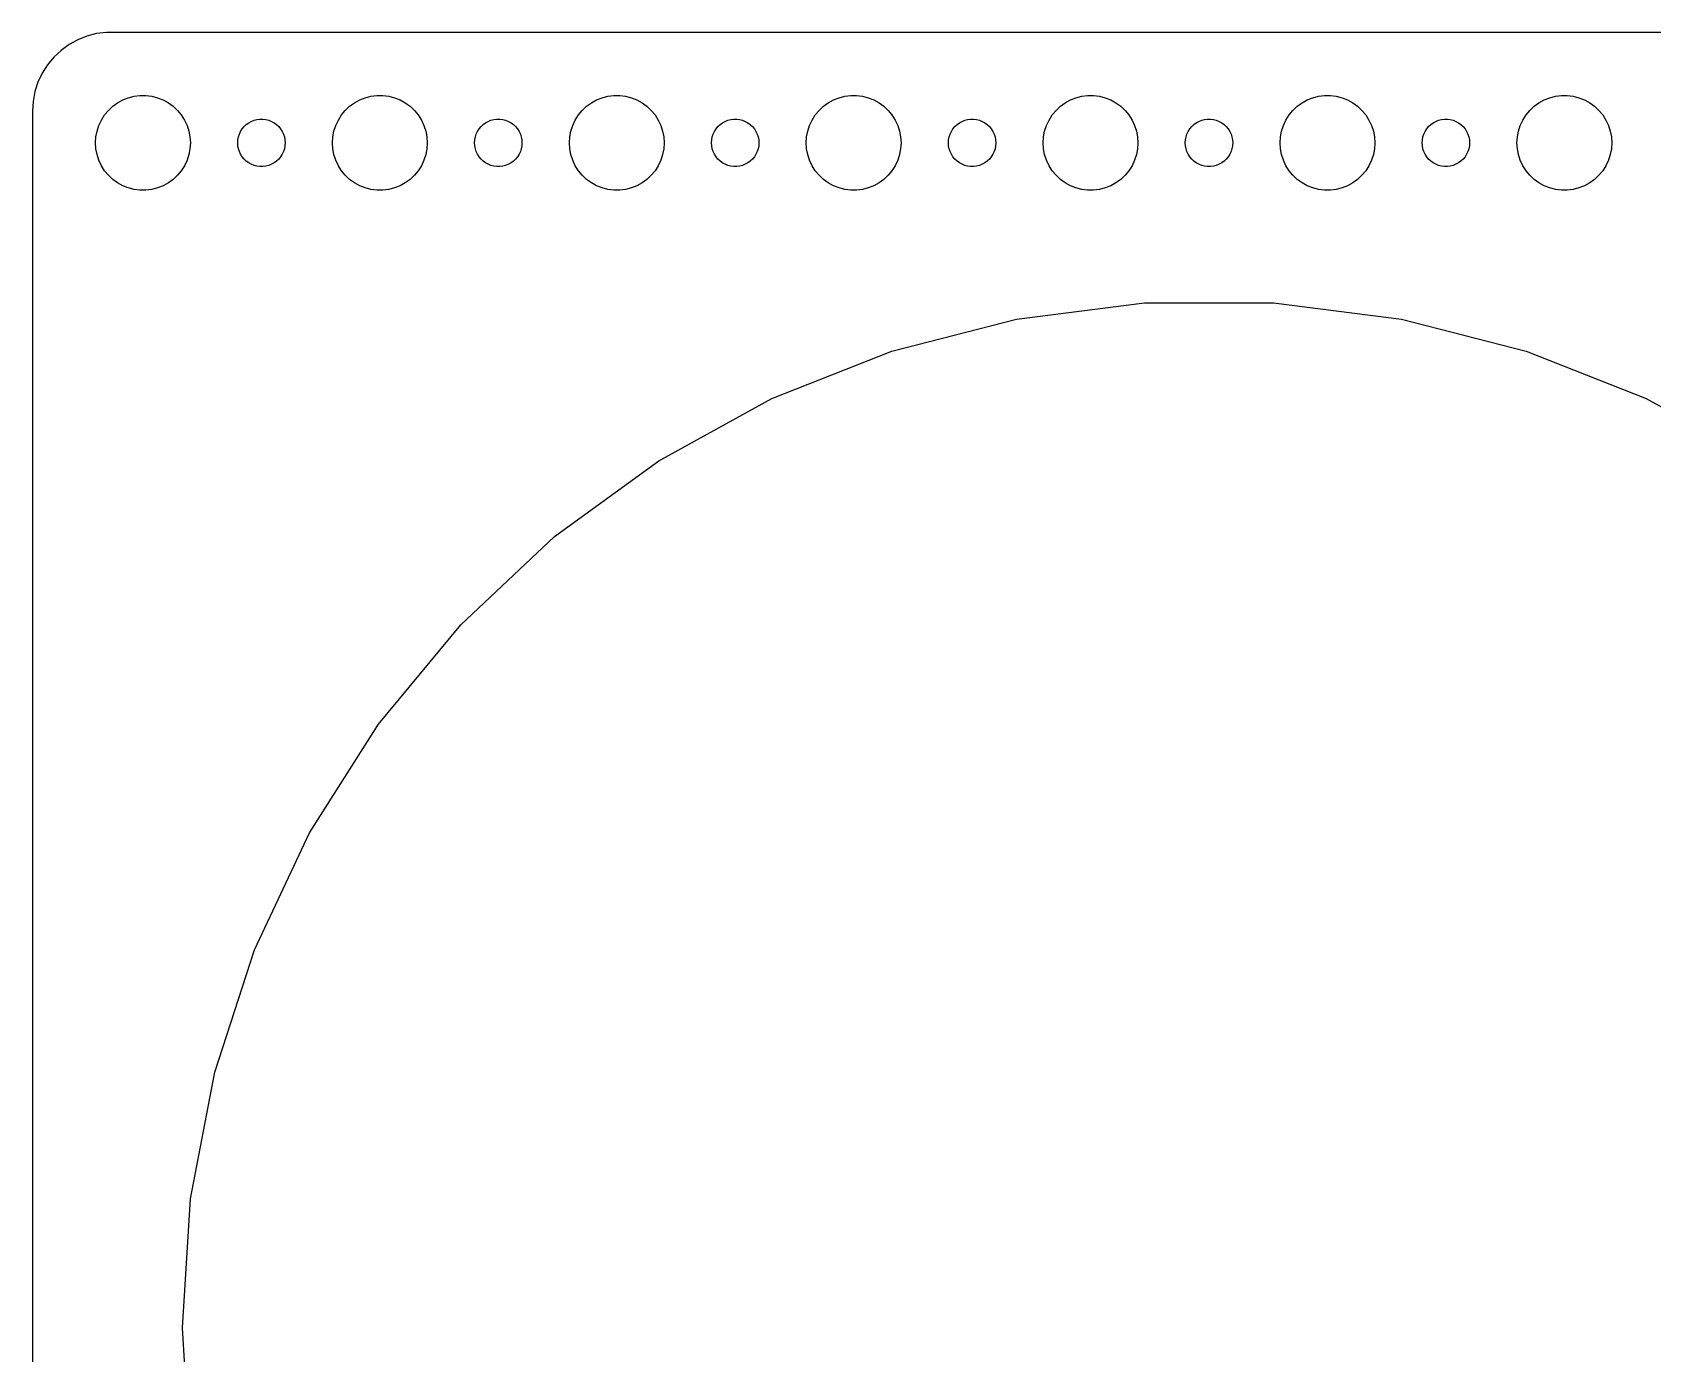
# Model space of a CAD drawing. Header units: metres. Extents: x -210 to 210, y -82 to 82.
# Drawn here: x -209.5 to -106.9, y -1.6 to 82 of the extents above; entities that cross this region are included whole.
import ezdxf

# ---------------------------------------------------------------- set-up
doc = ezdxf.new("R2010")
doc.units = ezdxf.units.M

msp = doc.modelspace()

# ---------------------------------------------------------------- linework, layer by layer
for p, q in [((-207.179, 81.2216), (-207.687, 80.8526)), ((-206.629, 81.5241), (-207.179, 81.2216)), ((-206.045, 81.7553), (-206.629, 81.5241)), ((-205.437, 81.9114), (-206.045, 81.7553)), ((-204.814, 81.9901), (-205.437, 81.9114)), ((204.814, 81.9901), (-204.814, 81.9901)), ((-208.145, 80.4227), (-208.545, 79.9389)), ((-207.687, 80.8526), (-208.145, 80.4227)), ((-208.882, 79.4088), (-209.149, 78.8406)), ((-208.545, 79.9389), (-208.882, 79.4088)), ((-209.343, 78.2434), (-209.461, 77.6267)), ((-209.149, 78.8406), (-209.343, 78.2434)), ((-203.062, 77.9469), (-202.688, 77.9941)), ((-202.688, 77.9941), (-202.312, 77.9941)), ((-202.312, 77.9941), (-201.938, 77.9469)), ((-188.062, 77.9469), (-187.688, 77.9941)), ((-187.688, 77.9941), (-187.312, 77.9941)), ((-187.312, 77.9941), (-186.938, 77.9469)), ((-173.062, 77.9469), (-172.688, 77.9941)), ((-172.688, 77.9941), (-172.312, 77.9941)), ((-172.312, 77.9941), (-171.938, 77.9469)), ((-158.062, 77.9469), (-157.688, 77.9941)), ((-157.688, 77.9941), (-157.312, 77.9941)), ((-157.312, 77.9941), (-156.938, 77.9469)), ((-143.062, 77.9469), (-142.688, 77.9941)), ((-142.688, 77.9941), (-142.312, 77.9941)), ((-142.312, 77.9941), (-141.938, 77.9469)), ((-128.062, 77.9469), (-127.688, 77.9941)), ((-127.688, 77.9941), (-127.312, 77.9941)), ((-127.312, 77.9941), (-126.938, 77.9469)), ((-113.062, 77.9469), (-112.688, 77.9941)), ((-112.688, 77.9941), (-112.312, 77.9941)), ((-112.312, 77.9941), (-111.938, 77.9469)), ((-209.461, 77.6267), (-209.5, 77)), ((-209.5, 77), (-209.5, -77)), ((-204.927, 76.7634), (-204.687, 77.0536)), ((-204.687, 77.0536), (-204.412, 77.3115)), ((-204.412, 77.3115), (-204.107, 77.533)), ((-204.107, 77.533), (-203.777, 77.7145)), ((-203.777, 77.7145), (-203.427, 77.8532)), ((-203.427, 77.8532), (-203.062, 77.9469)), ((-201.938, 77.9469), (-201.573, 77.8532)), ((-201.573, 77.8532), (-201.223, 77.7145)), ((-201.223, 77.7145), (-200.893, 77.533)), ((-200.893, 77.533), (-200.588, 77.3115)), ((-200.588, 77.3115), (-200.313, 77.0536)), ((-200.313, 77.0536), (-200.073, 76.7634)), ((-189.927, 76.7634), (-189.687, 77.0536)), ((-189.687, 77.0536), (-189.412, 77.3115)), ((-189.412, 77.3115), (-189.107, 77.533)), ((-189.107, 77.533), (-188.777, 77.7145)), ((-188.777, 77.7145), (-188.427, 77.8532)), ((-188.427, 77.8532), (-188.062, 77.9469)), ((-186.938, 77.9469), (-186.573, 77.8532)), ((-186.573, 77.8532), (-186.223, 77.7145)), ((-186.223, 77.7145), (-185.893, 77.533)), ((-185.893, 77.533), (-185.588, 77.3115)), ((-185.588, 77.3115), (-185.313, 77.0536)), ((-185.313, 77.0536), (-185.073, 76.7634)), ((-174.927, 76.7634), (-174.687, 77.0536)), ((-174.687, 77.0536), (-174.412, 77.3115)), ((-174.412, 77.3115), (-174.107, 77.533)), ((-174.107, 77.533), (-173.777, 77.7145)), ((-173.777, 77.7145), (-173.427, 77.8532)), ((-173.427, 77.8532), (-173.062, 77.9469)), ((-171.938, 77.9469), (-171.573, 77.8532)), ((-171.573, 77.8532), (-171.223, 77.7145)), ((-171.223, 77.7145), (-170.893, 77.533)), ((-170.893, 77.533), (-170.588, 77.3115)), ((-170.588, 77.3115), (-170.313, 77.0536)), ((-170.313, 77.0536), (-170.073, 76.7634)), ((-159.927, 76.7634), (-159.687, 77.0536)), ((-159.687, 77.0536), (-159.412, 77.3115)), ((-159.412, 77.3115), (-159.107, 77.533)), ((-159.107, 77.533), (-158.777, 77.7145)), ((-158.777, 77.7145), (-158.427, 77.8532)), ((-158.427, 77.8532), (-158.062, 77.9469)), ((-156.938, 77.9469), (-156.573, 77.8532)), ((-156.573, 77.8532), (-156.223, 77.7145)), ((-156.223, 77.7145), (-155.893, 77.533)), ((-155.893, 77.533), (-155.588, 77.3115)), ((-155.588, 77.3115), (-155.313, 77.0536)), ((-155.313, 77.0536), (-155.073, 76.7634)), ((-144.927, 76.7634), (-144.687, 77.0536)), ((-144.687, 77.0536), (-144.412, 77.3115)), ((-144.412, 77.3115), (-144.107, 77.533)), ((-144.107, 77.533), (-143.777, 77.7145)), ((-143.777, 77.7145), (-143.427, 77.8532)), ((-143.427, 77.8532), (-143.062, 77.9469)), ((-141.938, 77.9469), (-141.573, 77.8532)), ((-141.573, 77.8532), (-141.223, 77.7145)), ((-141.223, 77.7145), (-140.893, 77.533)), ((-140.893, 77.533), (-140.588, 77.3115)), ((-140.588, 77.3115), (-140.313, 77.0536)), ((-140.313, 77.0536), (-140.073, 76.7634)), ((-129.927, 76.7634), (-129.687, 77.0536)), ((-129.687, 77.0536), (-129.412, 77.3115)), ((-129.412, 77.3115), (-129.107, 77.533)), ((-129.107, 77.533), (-128.777, 77.7145)), ((-128.777, 77.7145), (-128.427, 77.8532)), ((-128.427, 77.8532), (-128.062, 77.9469)), ((-126.938, 77.9469), (-126.573, 77.8532)), ((-126.573, 77.8532), (-126.223, 77.7145)), ((-126.223, 77.7145), (-125.893, 77.533)), ((-125.893, 77.533), (-125.588, 77.3115)), ((-125.588, 77.3115), (-125.313, 77.0536)), ((-125.313, 77.0536), (-125.073, 76.7634)), ((-114.927, 76.7634), (-114.687, 77.0536)), ((-114.687, 77.0536), (-114.412, 77.3115)), ((-114.412, 77.3115), (-114.107, 77.533)), ((-114.107, 77.533), (-113.777, 77.7145)), ((-113.777, 77.7145), (-113.427, 77.8532)), ((-113.427, 77.8532), (-113.062, 77.9469)), ((-111.938, 77.9469), (-111.573, 77.8532)), ((-111.573, 77.8532), (-111.223, 77.7145)), ((-111.223, 77.7145), (-110.893, 77.533)), ((-110.893, 77.533), (-110.588, 77.3115)), ((-110.588, 77.3115), (-110.313, 77.0536)), ((-110.313, 77.0536), (-110.073, 76.7634)), ((-205.406, 75.7461), (-205.289, 76.1044)), ((-205.289, 76.1044), (-205.129, 76.4453)), ((-205.129, 76.4453), (-204.927, 76.7634)), ((-200.073, 76.7634), (-199.871, 76.4453)), ((-199.871, 76.4453), (-199.711, 76.1044)), ((-199.711, 76.1044), (-199.594, 75.7461)), ((-196.214, 75.8817), (-196.093, 76.0268)), ((-196.093, 76.0268), (-195.956, 76.1558)), ((-195.956, 76.1558), (-195.804, 76.2665)), ((-195.804, 76.2665), (-195.639, 76.3572)), ((-195.639, 76.3572), (-195.464, 76.4266)), ((-195.464, 76.4266), (-195.281, 76.4734)), ((-195.281, 76.4734), (-195.094, 76.497)), ((-195.094, 76.497), (-194.906, 76.497)), ((-194.906, 76.497), (-194.719, 76.4734)), ((-194.719, 76.4734), (-194.536, 76.4266)), ((-194.536, 76.4266), (-194.361, 76.3572)), ((-194.361, 76.3572), (-194.196, 76.2665)), ((-194.196, 76.2665), (-194.044, 76.1558)), ((-194.044, 76.1558), (-193.907, 76.0268)), ((-193.907, 76.0268), (-193.786, 75.8817)), ((-190.406, 75.7461), (-190.289, 76.1044)), ((-190.289, 76.1044), (-190.129, 76.4453)), ((-190.129, 76.4453), (-189.927, 76.7634)), ((-185.073, 76.7634), (-184.871, 76.4453)), ((-184.871, 76.4453), (-184.711, 76.1044)), ((-184.711, 76.1044), (-184.594, 75.7461)), ((-181.214, 75.8817), (-181.093, 76.0268)), ((-181.093, 76.0268), (-180.956, 76.1558)), ((-180.956, 76.1558), (-180.804, 76.2665)), ((-180.804, 76.2665), (-180.639, 76.3572)), ((-180.639, 76.3572), (-180.464, 76.4266)), ((-180.464, 76.4266), (-180.281, 76.4734)), ((-180.281, 76.4734), (-180.094, 76.497)), ((-180.094, 76.497), (-179.906, 76.497)), ((-179.906, 76.497), (-179.719, 76.4734)), ((-179.719, 76.4734), (-179.536, 76.4266)), ((-179.536, 76.4266), (-179.361, 76.3572)), ((-179.361, 76.3572), (-179.196, 76.2665)), ((-179.196, 76.2665), (-179.044, 76.1558)), ((-179.044, 76.1558), (-178.907, 76.0268)), ((-178.907, 76.0268), (-178.786, 75.8817)), ((-175.406, 75.7461), (-175.289, 76.1044)), ((-175.289, 76.1044), (-175.129, 76.4453)), ((-175.129, 76.4453), (-174.927, 76.7634)), ((-170.073, 76.7634), (-169.871, 76.4453)), ((-169.871, 76.4453), (-169.711, 76.1044)), ((-169.711, 76.1044), (-169.594, 75.7461)), ((-166.214, 75.8817), (-166.093, 76.0268)), ((-166.093, 76.0268), (-165.956, 76.1558)), ((-165.956, 76.1558), (-165.804, 76.2665)), ((-165.804, 76.2665), (-165.639, 76.3572)), ((-165.639, 76.3572), (-165.464, 76.4266)), ((-165.464, 76.4266), (-165.281, 76.4734)), ((-165.281, 76.4734), (-165.094, 76.497)), ((-165.094, 76.497), (-164.906, 76.497)), ((-164.906, 76.497), (-164.719, 76.4734)), ((-164.719, 76.4734), (-164.536, 76.4266)), ((-164.536, 76.4266), (-164.361, 76.3572)), ((-164.361, 76.3572), (-164.196, 76.2665)), ((-164.196, 76.2665), (-164.044, 76.1558)), ((-164.044, 76.1558), (-163.907, 76.0268)), ((-163.907, 76.0268), (-163.786, 75.8817)), ((-160.406, 75.7461), (-160.289, 76.1044)), ((-160.289, 76.1044), (-160.129, 76.4453)), ((-160.129, 76.4453), (-159.927, 76.7634)), ((-155.073, 76.7634), (-154.871, 76.4453)), ((-154.871, 76.4453), (-154.711, 76.1044)), ((-154.711, 76.1044), (-154.594, 75.7461)), ((-151.214, 75.8817), (-151.093, 76.0268)), ((-151.093, 76.0268), (-150.956, 76.1558)), ((-150.956, 76.1558), (-150.804, 76.2665)), ((-150.804, 76.2665), (-150.639, 76.3572)), ((-150.639, 76.3572), (-150.464, 76.4266)), ((-150.464, 76.4266), (-150.281, 76.4734)), ((-150.281, 76.4734), (-150.094, 76.497)), ((-150.094, 76.497), (-149.906, 76.497)), ((-149.906, 76.497), (-149.719, 76.4734)), ((-149.719, 76.4734), (-149.536, 76.4266)), ((-149.536, 76.4266), (-149.361, 76.3572)), ((-149.361, 76.3572), (-149.196, 76.2665)), ((-149.196, 76.2665), (-149.044, 76.1558)), ((-149.044, 76.1558), (-148.907, 76.0268)), ((-148.907, 76.0268), (-148.786, 75.8817)), ((-145.406, 75.7461), (-145.289, 76.1044)), ((-145.289, 76.1044), (-145.129, 76.4453)), ((-145.129, 76.4453), (-144.927, 76.7634)), ((-140.073, 76.7634), (-139.871, 76.4453)), ((-139.871, 76.4453), (-139.711, 76.1044)), ((-139.711, 76.1044), (-139.594, 75.7461)), ((-136.214, 75.8817), (-136.093, 76.0268)), ((-136.093, 76.0268), (-135.956, 76.1558)), ((-135.956, 76.1558), (-135.804, 76.2665)), ((-135.804, 76.2665), (-135.639, 76.3572)), ((-135.639, 76.3572), (-135.464, 76.4266)), ((-135.464, 76.4266), (-135.281, 76.4734)), ((-135.281, 76.4734), (-135.094, 76.497)), ((-135.094, 76.497), (-134.906, 76.497)), ((-134.906, 76.497), (-134.719, 76.4734)), ((-134.719, 76.4734), (-134.536, 76.4266)), ((-134.536, 76.4266), (-134.361, 76.3572)), ((-134.361, 76.3572), (-134.196, 76.2665)), ((-134.196, 76.2665), (-134.044, 76.1558)), ((-134.044, 76.1558), (-133.907, 76.0268)), ((-133.907, 76.0268), (-133.786, 75.8817)), ((-130.406, 75.7461), (-130.289, 76.1044)), ((-130.289, 76.1044), (-130.129, 76.4453)), ((-130.129, 76.4453), (-129.927, 76.7634)), ((-125.073, 76.7634), (-124.871, 76.4453)), ((-124.871, 76.4453), (-124.711, 76.1044)), ((-124.711, 76.1044), (-124.594, 75.7461)), ((-121.214, 75.8817), (-121.093, 76.0268)), ((-121.093, 76.0268), (-120.956, 76.1558)), ((-120.956, 76.1558), (-120.804, 76.2665)), ((-120.804, 76.2665), (-120.639, 76.3572)), ((-120.639, 76.3572), (-120.464, 76.4266)), ((-120.464, 76.4266), (-120.281, 76.4734)), ((-120.281, 76.4734), (-120.094, 76.497)), ((-120.094, 76.497), (-119.906, 76.497)), ((-119.906, 76.497), (-119.719, 76.4734)), ((-119.719, 76.4734), (-119.536, 76.4266)), ((-119.536, 76.4266), (-119.361, 76.3572)), ((-119.361, 76.3572), (-119.196, 76.2665)), ((-119.196, 76.2665), (-119.044, 76.1558)), ((-119.044, 76.1558), (-118.907, 76.0268)), ((-118.907, 76.0268), (-118.786, 75.8817)), ((-115.406, 75.7461), (-115.289, 76.1044)), ((-115.289, 76.1044), (-115.129, 76.4453)), ((-115.129, 76.4453), (-114.927, 76.7634)), ((-110.073, 76.7634), (-109.871, 76.4453)), ((-109.871, 76.4453), (-109.711, 76.1044)), ((-109.711, 76.1044), (-109.594, 75.7461)), ((-205.5, 75), (-205.476, 75.376)), ((-205.476, 74.624), (-205.5, 75)), ((-205.476, 75.376), (-205.406, 75.7461)), ((-199.594, 75.7461), (-199.524, 75.376)), ((-199.524, 75.376), (-199.5, 75)), ((-199.5, 75), (-199.524, 74.624)), ((-196.5, 75), (-196.488, 75.188)), ((-196.488, 74.812), (-196.5, 75)), ((-196.488, 75.188), (-196.453, 75.373)), ((-196.453, 75.373), (-196.395, 75.5522)), ((-196.395, 75.5522), (-196.314, 75.7226)), ((-196.314, 75.7226), (-196.214, 75.8817)), ((-193.786, 75.8817), (-193.686, 75.7226)), ((-193.686, 75.7226), (-193.605, 75.5522)), ((-193.605, 75.5522), (-193.547, 75.373)), ((-193.547, 75.373), (-193.512, 75.188)), ((-193.512, 75.188), (-193.5, 75)), ((-193.5, 75), (-193.512, 74.812)), ((-190.5, 75), (-190.476, 75.376)), ((-190.476, 74.624), (-190.5, 75)), ((-190.476, 75.376), (-190.406, 75.7461)), ((-184.594, 75.7461), (-184.524, 75.376)), ((-184.524, 75.376), (-184.5, 75)), ((-184.5, 75), (-184.524, 74.624)), ((-181.5, 75), (-181.488, 75.188)), ((-181.488, 74.812), (-181.5, 75)), ((-181.488, 75.188), (-181.453, 75.373)), ((-181.453, 75.373), (-181.395, 75.5522)), ((-181.395, 75.5522), (-181.314, 75.7226)), ((-181.314, 75.7226), (-181.214, 75.8817)), ((-178.786, 75.8817), (-178.686, 75.7226)), ((-178.686, 75.7226), (-178.605, 75.5522)), ((-178.605, 75.5522), (-178.547, 75.373)), ((-178.547, 75.373), (-178.512, 75.188)), ((-178.512, 75.188), (-178.5, 75)), ((-178.5, 75), (-178.512, 74.812)), ((-175.5, 75), (-175.476, 75.376)), ((-175.476, 74.624), (-175.5, 75)), ((-175.476, 75.376), (-175.406, 75.7461)), ((-169.594, 75.7461), (-169.524, 75.376)), ((-169.524, 75.376), (-169.5, 75)), ((-169.5, 75), (-169.524, 74.624)), ((-166.5, 75), (-166.488, 75.188)), ((-166.488, 74.812), (-166.5, 75)), ((-166.488, 75.188), (-166.453, 75.373)), ((-166.453, 75.373), (-166.395, 75.5522)), ((-166.395, 75.5522), (-166.314, 75.7226)), ((-166.314, 75.7226), (-166.214, 75.8817)), ((-163.786, 75.8817), (-163.686, 75.7226)), ((-163.686, 75.7226), (-163.605, 75.5522)), ((-163.605, 75.5522), (-163.547, 75.373)), ((-163.547, 75.373), (-163.512, 75.188)), ((-163.512, 75.188), (-163.5, 75)), ((-163.5, 75), (-163.512, 74.812)), ((-160.5, 75), (-160.476, 75.376)), ((-160.476, 74.624), (-160.5, 75)), ((-160.476, 75.376), (-160.406, 75.7461)), ((-154.594, 75.7461), (-154.524, 75.376)), ((-154.524, 75.376), (-154.5, 75)), ((-154.5, 75), (-154.524, 74.624)), ((-151.5, 75), (-151.488, 75.188)), ((-151.488, 74.812), (-151.5, 75)), ((-151.488, 75.188), (-151.453, 75.373)), ((-151.453, 75.373), (-151.395, 75.5522)), ((-151.395, 75.5522), (-151.314, 75.7226)), ((-151.314, 75.7226), (-151.214, 75.8817)), ((-148.786, 75.8817), (-148.686, 75.7226)), ((-148.686, 75.7226), (-148.605, 75.5522)), ((-148.605, 75.5522), (-148.547, 75.373)), ((-148.547, 75.373), (-148.512, 75.188)), ((-148.512, 75.188), (-148.5, 75)), ((-148.5, 75), (-148.512, 74.812)), ((-145.5, 75), (-145.476, 75.376)), ((-145.476, 74.624), (-145.5, 75)), ((-145.476, 75.376), (-145.406, 75.7461)), ((-139.594, 75.7461), (-139.524, 75.376)), ((-139.524, 75.376), (-139.5, 75)), ((-139.5, 75), (-139.524, 74.624)), ((-136.5, 75), (-136.488, 75.188)), ((-136.488, 74.812), (-136.5, 75)), ((-136.488, 75.188), (-136.453, 75.373)), ((-136.453, 75.373), (-136.395, 75.5522)), ((-136.395, 75.5522), (-136.314, 75.7226)), ((-136.314, 75.7226), (-136.214, 75.8817)), ((-133.786, 75.8817), (-133.686, 75.7226)), ((-133.686, 75.7226), (-133.605, 75.5522)), ((-133.605, 75.5522), (-133.547, 75.373)), ((-133.547, 75.373), (-133.512, 75.188)), ((-133.512, 75.188), (-133.5, 75)), ((-133.5, 75), (-133.512, 74.812)), ((-130.5, 75), (-130.476, 75.376)), ((-130.476, 74.624), (-130.5, 75)), ((-130.476, 75.376), (-130.406, 75.7461)), ((-124.594, 75.7461), (-124.524, 75.376)), ((-124.524, 75.376), (-124.5, 75)), ((-124.5, 75), (-124.524, 74.624)), ((-121.5, 75), (-121.488, 75.188)), ((-121.488, 74.812), (-121.5, 75)), ((-121.488, 75.188), (-121.453, 75.373)), ((-121.453, 75.373), (-121.395, 75.5522)), ((-121.395, 75.5522), (-121.314, 75.7226)), ((-121.314, 75.7226), (-121.214, 75.8817)), ((-118.786, 75.8817), (-118.686, 75.7226)), ((-118.686, 75.7226), (-118.605, 75.5522)), ((-118.605, 75.5522), (-118.547, 75.373)), ((-118.547, 75.373), (-118.512, 75.188)), ((-118.512, 75.188), (-118.5, 75)), ((-118.5, 75), (-118.512, 74.812)), ((-115.5, 75), (-115.476, 75.376)), ((-115.476, 74.624), (-115.5, 75)), ((-115.476, 75.376), (-115.406, 75.7461)), ((-109.594, 75.7461), (-109.524, 75.376)), ((-109.524, 75.376), (-109.5, 75)), ((-109.5, 75), (-109.524, 74.624)), ((-205.406, 74.2539), (-205.476, 74.624)), ((-205.289, 73.8956), (-205.406, 74.2539)), ((-205.129, 73.5547), (-205.289, 73.8956)), ((-199.711, 73.8956), (-199.871, 73.5547)), ((-199.594, 74.2539), (-199.711, 73.8956)), ((-199.524, 74.624), (-199.594, 74.2539)), ((-196.453, 74.627), (-196.488, 74.812)), ((-196.395, 74.4478), (-196.453, 74.627)), ((-196.314, 74.2774), (-196.395, 74.4478)), ((-196.214, 74.1183), (-196.314, 74.2774)), ((-196.093, 73.9732), (-196.214, 74.1183)), ((-195.956, 73.8442), (-196.093, 73.9732)), ((-193.907, 73.9732), (-194.044, 73.8442)), ((-193.786, 74.1183), (-193.907, 73.9732)), ((-193.686, 74.2774), (-193.786, 74.1183)), ((-193.605, 74.4478), (-193.686, 74.2774)), ((-193.547, 74.627), (-193.605, 74.4478)), ((-193.512, 74.812), (-193.547, 74.627)), ((-190.406, 74.2539), (-190.476, 74.624)), ((-190.289, 73.8956), (-190.406, 74.2539)), ((-190.129, 73.5547), (-190.289, 73.8956)), ((-184.711, 73.8956), (-184.871, 73.5547)), ((-184.594, 74.2539), (-184.711, 73.8956)), ((-184.524, 74.624), (-184.594, 74.2539)), ((-181.453, 74.627), (-181.488, 74.812)), ((-181.395, 74.4478), (-181.453, 74.627)), ((-181.314, 74.2774), (-181.395, 74.4478)), ((-181.214, 74.1183), (-181.314, 74.2774)), ((-181.093, 73.9732), (-181.214, 74.1183)), ((-180.956, 73.8442), (-181.093, 73.9732)), ((-178.907, 73.9732), (-179.044, 73.8442)), ((-178.786, 74.1183), (-178.907, 73.9732)), ((-178.686, 74.2774), (-178.786, 74.1183)), ((-178.605, 74.4478), (-178.686, 74.2774)), ((-178.547, 74.627), (-178.605, 74.4478)), ((-178.512, 74.812), (-178.547, 74.627)), ((-175.406, 74.2539), (-175.476, 74.624)), ((-175.289, 73.8956), (-175.406, 74.2539)), ((-175.129, 73.5547), (-175.289, 73.8956)), ((-169.711, 73.8956), (-169.871, 73.5547)), ((-169.594, 74.2539), (-169.711, 73.8956)), ((-169.524, 74.624), (-169.594, 74.2539)), ((-166.453, 74.627), (-166.488, 74.812)), ((-166.395, 74.4478), (-166.453, 74.627)), ((-166.314, 74.2774), (-166.395, 74.4478)), ((-166.214, 74.1183), (-166.314, 74.2774)), ((-166.093, 73.9732), (-166.214, 74.1183)), ((-165.956, 73.8442), (-166.093, 73.9732)), ((-163.907, 73.9732), (-164.044, 73.8442)), ((-163.786, 74.1183), (-163.907, 73.9732)), ((-163.686, 74.2774), (-163.786, 74.1183)), ((-163.605, 74.4478), (-163.686, 74.2774)), ((-163.547, 74.627), (-163.605, 74.4478)), ((-163.512, 74.812), (-163.547, 74.627)), ((-160.406, 74.2539), (-160.476, 74.624)), ((-160.289, 73.8956), (-160.406, 74.2539)), ((-160.129, 73.5547), (-160.289, 73.8956)), ((-154.711, 73.8956), (-154.871, 73.5547)), ((-154.594, 74.2539), (-154.711, 73.8956)), ((-154.524, 74.624), (-154.594, 74.2539)), ((-151.453, 74.627), (-151.488, 74.812)), ((-151.395, 74.4478), (-151.453, 74.627)), ((-151.314, 74.2774), (-151.395, 74.4478)), ((-151.214, 74.1183), (-151.314, 74.2774)), ((-151.093, 73.9732), (-151.214, 74.1183)), ((-150.956, 73.8442), (-151.093, 73.9732)), ((-148.907, 73.9732), (-149.044, 73.8442)), ((-148.786, 74.1183), (-148.907, 73.9732)), ((-148.686, 74.2774), (-148.786, 74.1183)), ((-148.605, 74.4478), (-148.686, 74.2774)), ((-148.547, 74.627), (-148.605, 74.4478)), ((-148.512, 74.812), (-148.547, 74.627)), ((-145.406, 74.2539), (-145.476, 74.624)), ((-145.289, 73.8956), (-145.406, 74.2539)), ((-145.129, 73.5547), (-145.289, 73.8956)), ((-139.711, 73.8956), (-139.871, 73.5547)), ((-139.594, 74.2539), (-139.711, 73.8956)), ((-139.524, 74.624), (-139.594, 74.2539)), ((-136.453, 74.627), (-136.488, 74.812)), ((-136.395, 74.4478), (-136.453, 74.627)), ((-136.314, 74.2774), (-136.395, 74.4478)), ((-136.214, 74.1183), (-136.314, 74.2774)), ((-136.093, 73.9732), (-136.214, 74.1183)), ((-135.956, 73.8442), (-136.093, 73.9732)), ((-133.907, 73.9732), (-134.044, 73.8442)), ((-133.786, 74.1183), (-133.907, 73.9732)), ((-133.686, 74.2774), (-133.786, 74.1183)), ((-133.605, 74.4478), (-133.686, 74.2774)), ((-133.547, 74.627), (-133.605, 74.4478)), ((-133.512, 74.812), (-133.547, 74.627)), ((-130.406, 74.2539), (-130.476, 74.624)), ((-130.289, 73.8956), (-130.406, 74.2539)), ((-130.129, 73.5547), (-130.289, 73.8956)), ((-124.711, 73.8956), (-124.871, 73.5547)), ((-124.594, 74.2539), (-124.711, 73.8956)), ((-124.524, 74.624), (-124.594, 74.2539)), ((-121.453, 74.627), (-121.488, 74.812)), ((-121.395, 74.4478), (-121.453, 74.627)), ((-121.314, 74.2774), (-121.395, 74.4478)), ((-121.214, 74.1183), (-121.314, 74.2774)), ((-121.093, 73.9732), (-121.214, 74.1183)), ((-120.956, 73.8442), (-121.093, 73.9732)), ((-118.907, 73.9732), (-119.044, 73.8442)), ((-118.786, 74.1183), (-118.907, 73.9732)), ((-118.686, 74.2774), (-118.786, 74.1183)), ((-118.605, 74.4478), (-118.686, 74.2774)), ((-118.547, 74.627), (-118.605, 74.4478)), ((-118.512, 74.812), (-118.547, 74.627)), ((-115.406, 74.2539), (-115.476, 74.624)), ((-115.289, 73.8956), (-115.406, 74.2539)), ((-115.129, 73.5547), (-115.289, 73.8956)), ((-109.711, 73.8956), (-109.871, 73.5547)), ((-109.594, 74.2539), (-109.711, 73.8956)), ((-109.524, 74.624), (-109.594, 74.2539)), ((-204.927, 73.2366), (-205.129, 73.5547)), ((-204.687, 72.9464), (-204.927, 73.2366)), ((-204.412, 72.6885), (-204.687, 72.9464)), ((-200.313, 72.9464), (-200.588, 72.6885)), ((-200.073, 73.2366), (-200.313, 72.9464)), ((-199.871, 73.5547), (-200.073, 73.2366)), ((-195.804, 73.7335), (-195.956, 73.8442)), ((-195.639, 73.6428), (-195.804, 73.7335)), ((-195.464, 73.5734), (-195.639, 73.6428)), ((-195.281, 73.5266), (-195.464, 73.5734)), ((-195.094, 73.503), (-195.281, 73.5266)), ((-194.906, 73.503), (-195.094, 73.503)), ((-194.719, 73.5266), (-194.906, 73.503)), ((-194.536, 73.5734), (-194.719, 73.5266)), ((-194.361, 73.6428), (-194.536, 73.5734)), ((-194.196, 73.7335), (-194.361, 73.6428)), ((-194.044, 73.8442), (-194.196, 73.7335)), ((-189.927, 73.2366), (-190.129, 73.5547)), ((-189.687, 72.9464), (-189.927, 73.2366)), ((-189.412, 72.6885), (-189.687, 72.9464)), ((-185.313, 72.9464), (-185.588, 72.6885)), ((-185.073, 73.2366), (-185.313, 72.9464)), ((-184.871, 73.5547), (-185.073, 73.2366)), ((-180.804, 73.7335), (-180.956, 73.8442)), ((-180.639, 73.6428), (-180.804, 73.7335)), ((-180.464, 73.5734), (-180.639, 73.6428)), ((-180.281, 73.5266), (-180.464, 73.5734)), ((-180.094, 73.503), (-180.281, 73.5266)), ((-179.906, 73.503), (-180.094, 73.503)), ((-179.719, 73.5266), (-179.906, 73.503)), ((-179.536, 73.5734), (-179.719, 73.5266)), ((-179.361, 73.6428), (-179.536, 73.5734)), ((-179.196, 73.7335), (-179.361, 73.6428)), ((-179.044, 73.8442), (-179.196, 73.7335)), ((-174.927, 73.2366), (-175.129, 73.5547)), ((-174.687, 72.9464), (-174.927, 73.2366)), ((-174.412, 72.6885), (-174.687, 72.9464)), ((-170.313, 72.9464), (-170.588, 72.6885)), ((-170.073, 73.2366), (-170.313, 72.9464)), ((-169.871, 73.5547), (-170.073, 73.2366)), ((-165.804, 73.7335), (-165.956, 73.8442)), ((-165.639, 73.6428), (-165.804, 73.7335)), ((-165.464, 73.5734), (-165.639, 73.6428)), ((-165.281, 73.5266), (-165.464, 73.5734)), ((-165.094, 73.503), (-165.281, 73.5266)), ((-164.906, 73.503), (-165.094, 73.503)), ((-164.719, 73.5266), (-164.906, 73.503)), ((-164.536, 73.5734), (-164.719, 73.5266)), ((-164.361, 73.6428), (-164.536, 73.5734)), ((-164.196, 73.7335), (-164.361, 73.6428)), ((-164.044, 73.8442), (-164.196, 73.7335)), ((-159.927, 73.2366), (-160.129, 73.5547)), ((-159.687, 72.9464), (-159.927, 73.2366)), ((-159.412, 72.6885), (-159.687, 72.9464)), ((-155.313, 72.9464), (-155.588, 72.6885)), ((-155.073, 73.2366), (-155.313, 72.9464)), ((-154.871, 73.5547), (-155.073, 73.2366)), ((-150.804, 73.7335), (-150.956, 73.8442)), ((-150.639, 73.6428), (-150.804, 73.7335)), ((-150.464, 73.5734), (-150.639, 73.6428)), ((-150.281, 73.5266), (-150.464, 73.5734)), ((-150.094, 73.503), (-150.281, 73.5266)), ((-149.906, 73.503), (-150.094, 73.503)), ((-149.719, 73.5266), (-149.906, 73.503)), ((-149.536, 73.5734), (-149.719, 73.5266)), ((-149.361, 73.6428), (-149.536, 73.5734)), ((-149.196, 73.7335), (-149.361, 73.6428)), ((-149.044, 73.8442), (-149.196, 73.7335)), ((-144.927, 73.2366), (-145.129, 73.5547)), ((-144.687, 72.9464), (-144.927, 73.2366)), ((-144.412, 72.6885), (-144.687, 72.9464)), ((-140.313, 72.9464), (-140.588, 72.6885)), ((-140.073, 73.2366), (-140.313, 72.9464)), ((-139.871, 73.5547), (-140.073, 73.2366)), ((-135.804, 73.7335), (-135.956, 73.8442)), ((-135.639, 73.6428), (-135.804, 73.7335)), ((-135.464, 73.5734), (-135.639, 73.6428)), ((-135.281, 73.5266), (-135.464, 73.5734)), ((-135.094, 73.503), (-135.281, 73.5266)), ((-134.906, 73.503), (-135.094, 73.503)), ((-134.719, 73.5266), (-134.906, 73.503)), ((-134.536, 73.5734), (-134.719, 73.5266)), ((-134.361, 73.6428), (-134.536, 73.5734)), ((-134.196, 73.7335), (-134.361, 73.6428)), ((-134.044, 73.8442), (-134.196, 73.7335)), ((-129.927, 73.2366), (-130.129, 73.5547)), ((-129.687, 72.9464), (-129.927, 73.2366)), ((-129.412, 72.6885), (-129.687, 72.9464)), ((-125.313, 72.9464), (-125.588, 72.6885)), ((-125.073, 73.2366), (-125.313, 72.9464)), ((-124.871, 73.5547), (-125.073, 73.2366)), ((-120.804, 73.7335), (-120.956, 73.8442)), ((-120.639, 73.6428), (-120.804, 73.7335)), ((-120.464, 73.5734), (-120.639, 73.6428)), ((-120.281, 73.5266), (-120.464, 73.5734)), ((-120.094, 73.503), (-120.281, 73.5266)), ((-119.906, 73.503), (-120.094, 73.503)), ((-119.719, 73.5266), (-119.906, 73.503)), ((-119.536, 73.5734), (-119.719, 73.5266)), ((-119.361, 73.6428), (-119.536, 73.5734)), ((-119.196, 73.7335), (-119.361, 73.6428)), ((-119.044, 73.8442), (-119.196, 73.7335)), ((-114.927, 73.2366), (-115.129, 73.5547)), ((-114.687, 72.9464), (-114.927, 73.2366)), ((-114.412, 72.6885), (-114.687, 72.9464)), ((-110.313, 72.9464), (-110.588, 72.6885)), ((-110.073, 73.2366), (-110.313, 72.9464)), ((-109.871, 73.5547), (-110.073, 73.2366)), ((-204.107, 72.467), (-204.412, 72.6885)), ((-203.777, 72.2855), (-204.107, 72.467)), ((-203.427, 72.1468), (-203.777, 72.2855)), ((-203.062, 72.0531), (-203.427, 72.1468)), ((-202.688, 72.0059), (-203.062, 72.0531)), ((-202.312, 72.0059), (-202.688, 72.0059)), ((-201.938, 72.0531), (-202.312, 72.0059)), ((-201.573, 72.1468), (-201.938, 72.0531)), ((-201.223, 72.2855), (-201.573, 72.1468)), ((-200.893, 72.467), (-201.223, 72.2855)), ((-200.588, 72.6885), (-200.893, 72.467)), ((-189.107, 72.467), (-189.412, 72.6885)), ((-188.777, 72.2855), (-189.107, 72.467)), ((-188.427, 72.1468), (-188.777, 72.2855)), ((-188.062, 72.0531), (-188.427, 72.1468)), ((-187.688, 72.0059), (-188.062, 72.0531)), ((-187.312, 72.0059), (-187.688, 72.0059)), ((-186.938, 72.0531), (-187.312, 72.0059)), ((-186.573, 72.1468), (-186.938, 72.0531)), ((-186.223, 72.2855), (-186.573, 72.1468)), ((-185.893, 72.467), (-186.223, 72.2855)), ((-185.588, 72.6885), (-185.893, 72.467)), ((-174.107, 72.467), (-174.412, 72.6885)), ((-173.777, 72.2855), (-174.107, 72.467)), ((-173.427, 72.1468), (-173.777, 72.2855)), ((-173.062, 72.0531), (-173.427, 72.1468)), ((-172.688, 72.0059), (-173.062, 72.0531)), ((-172.312, 72.0059), (-172.688, 72.0059)), ((-171.938, 72.0531), (-172.312, 72.0059)), ((-171.573, 72.1468), (-171.938, 72.0531)), ((-171.223, 72.2855), (-171.573, 72.1468)), ((-170.893, 72.467), (-171.223, 72.2855)), ((-170.588, 72.6885), (-170.893, 72.467)), ((-159.107, 72.467), (-159.412, 72.6885)), ((-158.777, 72.2855), (-159.107, 72.467)), ((-158.427, 72.1468), (-158.777, 72.2855)), ((-158.062, 72.0531), (-158.427, 72.1468)), ((-157.688, 72.0059), (-158.062, 72.0531)), ((-157.312, 72.0059), (-157.688, 72.0059)), ((-156.938, 72.0531), (-157.312, 72.0059)), ((-156.573, 72.1468), (-156.938, 72.0531)), ((-156.223, 72.2855), (-156.573, 72.1468)), ((-155.893, 72.467), (-156.223, 72.2855)), ((-155.588, 72.6885), (-155.893, 72.467)), ((-144.107, 72.467), (-144.412, 72.6885)), ((-143.777, 72.2855), (-144.107, 72.467)), ((-143.427, 72.1468), (-143.777, 72.2855)), ((-143.062, 72.0531), (-143.427, 72.1468)), ((-142.688, 72.0059), (-143.062, 72.0531)), ((-142.312, 72.0059), (-142.688, 72.0059)), ((-141.938, 72.0531), (-142.312, 72.0059)), ((-141.573, 72.1468), (-141.938, 72.0531)), ((-141.223, 72.2855), (-141.573, 72.1468)), ((-140.893, 72.467), (-141.223, 72.2855)), ((-140.588, 72.6885), (-140.893, 72.467)), ((-129.107, 72.467), (-129.412, 72.6885)), ((-128.777, 72.2855), (-129.107, 72.467)), ((-128.427, 72.1468), (-128.777, 72.2855)), ((-128.062, 72.0531), (-128.427, 72.1468)), ((-127.688, 72.0059), (-128.062, 72.0531)), ((-127.312, 72.0059), (-127.688, 72.0059)), ((-126.938, 72.0531), (-127.312, 72.0059)), ((-126.573, 72.1468), (-126.938, 72.0531)), ((-126.223, 72.2855), (-126.573, 72.1468)), ((-125.893, 72.467), (-126.223, 72.2855)), ((-125.588, 72.6885), (-125.893, 72.467)), ((-114.107, 72.467), (-114.412, 72.6885)), ((-113.777, 72.2855), (-114.107, 72.467)), ((-113.427, 72.1468), (-113.777, 72.2855)), ((-113.062, 72.0531), (-113.427, 72.1468)), ((-112.688, 72.0059), (-113.062, 72.0531)), ((-112.312, 72.0059), (-112.688, 72.0059)), ((-111.938, 72.0531), (-112.312, 72.0059)), ((-111.573, 72.1468), (-111.938, 72.0531)), ((-111.223, 72.2855), (-111.573, 72.1468)), ((-110.893, 72.467), (-111.223, 72.2855)), ((-110.588, 72.6885), (-110.893, 72.467)), ((-147.18, 63.8487), (-139.081, 64.8717)), ((-139.081, 64.8717), (-130.919, 64.8717)), ((-130.919, 64.8717), (-122.82, 63.8487)), ((-155.086, 61.8187), (-147.18, 63.8487)), ((-122.82, 63.8487), (-114.914, 61.8187)), ((-162.676, 58.8138), (-155.086, 61.8187)), ((-114.914, 61.8187), (-107.324, 58.8138)), ((-169.829, 54.8813), (-162.676, 58.8138)), ((-107.324, 58.8138), (-100.171, 54.8813)), ((-176.433, 50.0834), (-169.829, 54.8813)), ((-182.383, 44.4956), (-176.433, 50.0834)), ((-187.586, 38.206), (-182.383, 44.4956)), ((-191.96, 31.314), (-187.586, 38.206)), ((-195.435, 23.9281), (-191.96, 31.314)), ((-197.958, 16.1648), (-195.435, 23.9281)), ((-199.487, 8.14665), (-197.958, 16.1648)), ((-200, 0), (-199.487, 8.14665)), ((-199.487, -8.14665), (-200, 0))]:
    msp.add_line(p, q)

doc.saveas('drawing.dxf')
